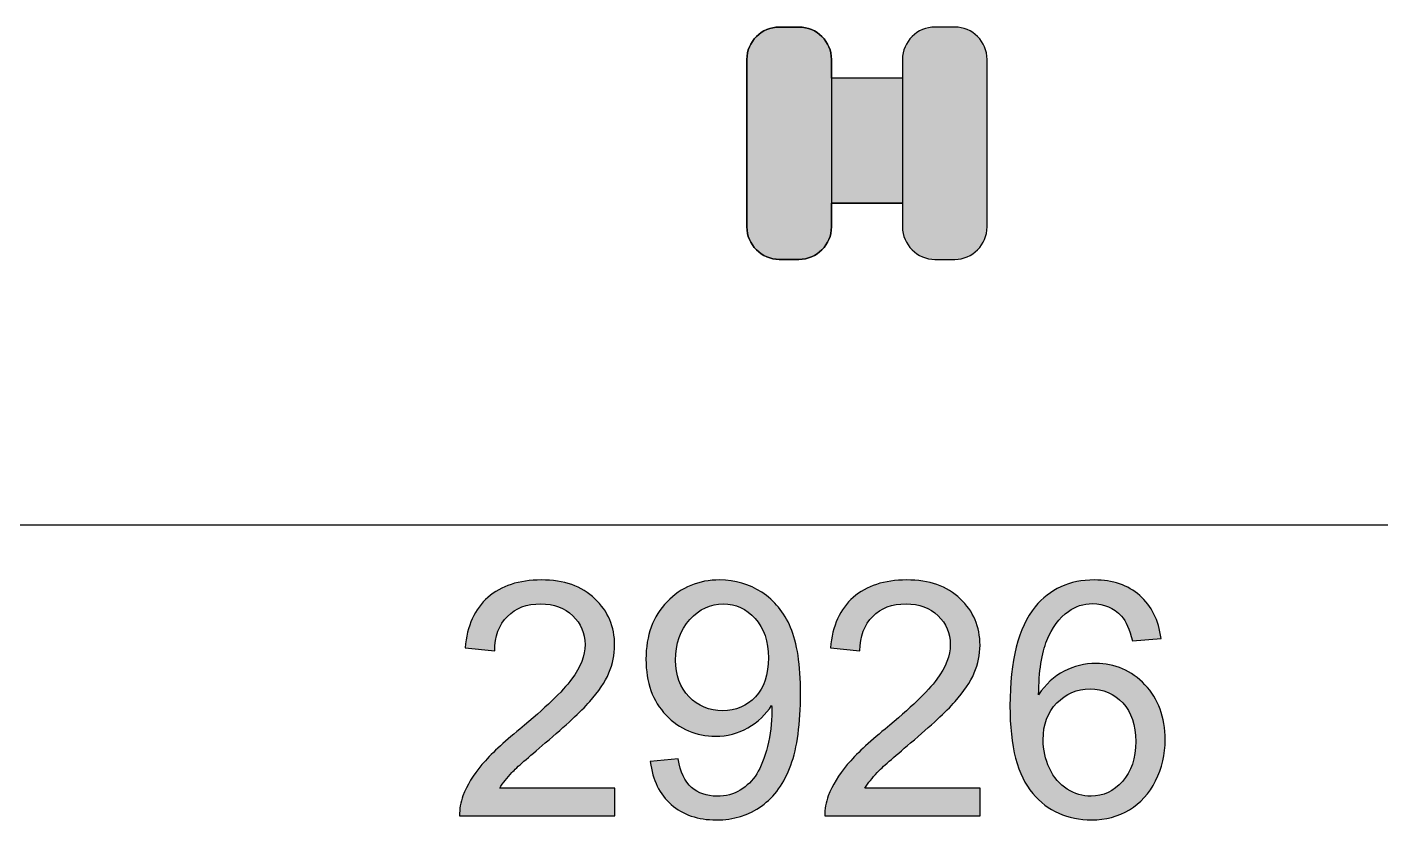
# Model space of a CAD drawing. Extents: x 65 to 355, y 40 to 244.
# Drawn here: x 254.15 to 270.15, y 182.49 to 191.86 of the extents above; entities that cross this region are included whole.
import ezdxf

# ---------------------------------------------------------------- set-up
doc = ezdxf.new("R2010")
doc.units = 0
doc.header["$MEASUREMENT"] = 0
doc.layers.add('4-VIEW', color=7, linetype='CONTINUOUS')
doc.layers.add('SOLIDS', color=7, linetype='CONTINUOUS')

# ---------------------------------------------------------------- blocks, each defined once
blk = doc.blocks.new('BLOCK_2')
at = {"layer": '4-VIEW', "color": 7}
for points in [[(264.492, 191.253), (263.653, 191.253)], [(264.492, 189.775), (263.653, 189.775)]]:
    blk.add_lwpolyline(points, dxfattribs=at)
for points in [[(263.269, 191.858), (263.269, 191.858), (263.037, 191.858), (263.037, 191.858), (262.826, 191.858), (262.653, 191.685), (262.653, 191.474), (262.653, 191.474), (262.653, 189.496), (262.653, 189.496), (262.653, 189.285), (262.826, 189.112), (263.037, 189.112), (263.037, 189.112), (263.269, 189.112), (263.269, 189.112), (263.481, 189.112), (263.653, 189.285), (263.653, 189.496), (263.653, 189.496), (263.653, 191.474), (263.653, 191.474), (263.653, 191.685), (263.481, 191.858), (263.269, 191.858), (263.269, 191.858), (263.269, 191.858), (263.269, 191.858)], [(264.876, 191.858), (264.876, 191.858), (265.109, 191.858), (265.109, 191.858), (265.32, 191.858), (265.492, 191.685), (265.492, 191.474), (265.492, 191.474), (265.492, 189.496), (265.492, 189.496), (265.492, 189.285), (265.32, 189.112), (265.109, 189.112), (265.109, 189.112), (264.876, 189.112), (264.876, 189.112), (264.665, 189.112), (264.492, 189.285), (264.492, 189.496), (264.492, 189.496), (264.492, 191.474), (264.492, 191.474), (264.492, 191.685), (264.665, 191.858), (264.876, 191.858), (264.876, 191.858), (264.876, 191.858), (264.876, 191.858)]]:
    blk.add_open_spline(points, degree=3, knots=[0, 0, 0, 0, 1, 1, 1, 2, 2, 2, 3, 3, 3, 4, 4, 4, 5, 5, 5, 6, 6, 6, 7, 7, 7, 8, 8, 8, 9, 9, 9, 9], dxfattribs=at)
blk = doc.blocks.new('BLOCK_4')
at = {"layer": '4-VIEW'}
h = blk.add_hatch(color=7, dxfattribs=at)
h.dxf.hatch_style = 2
edge = h.paths.add_edge_path()
edge.add_spline(control_points=[(261.095, 182.861), (261.095, 182.861), (261.095, 182.533), (261.095, 182.533), (261.095, 182.533), (259.259, 182.533), (259.259, 182.533), (259.257, 182.615), (259.27, 182.694), (259.299, 182.77), (259.345, 182.895), (259.42, 183.018), (259.523, 183.139), (259.626, 183.26), (259.775, 183.401), (259.97, 183.56), (260.271, 183.807), (260.475, 184.004), (260.582, 184.148), (260.688, 184.293), (260.741, 184.43), (260.741, 184.558), (260.741, 184.694), (260.692, 184.808), (260.596, 184.9), (260.499, 184.993), (260.373, 185.04), (260.218, 185.04), (260.053, 185.04), (259.922, 184.99), (259.824, 184.892), (259.725, 184.793), (259.675, 184.657), (259.674, 184.483), (259.674, 184.483), (259.323, 184.519), (259.323, 184.519), (259.347, 184.78), (259.438, 184.979), (259.594, 185.116), (259.751, 185.253), (259.961, 185.322), (260.225, 185.322), (260.492, 185.322), (260.703, 185.248), (260.858, 185.1), (261.014, 184.953), (261.091, 184.769), (261.091, 184.551), (261.091, 184.44), (261.069, 184.33), (261.023, 184.223), (260.978, 184.116), (260.902, 184.003), (260.796, 183.884), (260.691, 183.765), (260.516, 183.602), (260.271, 183.395), (260.066, 183.223), (259.935, 183.107), (259.877, 183.046), (259.818, 182.984), (259.771, 182.923), (259.733, 182.861), (259.733, 182.861), (261.095, 182.861), (261.095, 182.861)], knot_values=[0, 0, 0, 0, 1, 1, 1, 2, 2, 2, 3, 3, 3, 4, 4, 4, 5, 5, 5, 6, 6, 6, 7, 7, 7, 8, 8, 8, 9, 9, 9, 10, 10, 10, 11, 11, 11, 12, 12, 12, 13, 13, 13, 14, 14, 14, 15, 15, 15, 16, 16, 16, 17, 17, 17, 18, 18, 18, 19, 19, 19, 20, 20, 20, 21, 21, 21, 22, 22, 22, 22], degree=3, periodic=1)
h = blk.add_hatch(color=7, dxfattribs=at)
h.dxf.hatch_style = 2
edge = h.paths.add_edge_path()
edge.add_spline(control_points=[(261.512, 183.175), (261.512, 183.175), (261.84, 183.206), (261.84, 183.206), (261.867, 183.051), (261.92, 182.94), (261.999, 182.87), (262.077, 182.801), (262.177, 182.766), (262.3, 182.766), (262.405, 182.766), (262.497, 182.79), (262.576, 182.838), (262.654, 182.886), (262.719, 182.95), (262.77, 183.03), (262.82, 183.11), (262.863, 183.219), (262.897, 183.355), (262.931, 183.492), (262.948, 183.631), (262.948, 183.772), (262.948, 183.787), (262.947, 183.81), (262.946, 183.84), (262.878, 183.732), (262.785, 183.644), (262.666, 183.576), (262.548, 183.508), (262.421, 183.475), (262.283, 183.475), (262.053, 183.475), (261.858, 183.558), (261.699, 183.725), (261.54, 183.891), (261.461, 184.111), (261.461, 184.384), (261.461, 184.666), (261.544, 184.893), (261.71, 185.064), (261.876, 185.236), (262.084, 185.322), (262.334, 185.322), (262.515, 185.322), (262.68, 185.273), (262.829, 185.176), (262.979, 185.079), (263.093, 184.94), (263.17, 184.76), (263.248, 184.58), (263.287, 184.32), (263.287, 183.979), (263.287, 183.624), (263.249, 183.341), (263.172, 183.131), (263.094, 182.92), (262.98, 182.76), (262.828, 182.65), (262.675, 182.54), (262.497, 182.486), (262.292, 182.486), (262.075, 182.486), (261.898, 182.546), (261.76, 182.667), (261.622, 182.787), (261.54, 182.957), (261.512, 183.175)], knot_values=[0, 0, 0, 0, 1, 1, 1, 2, 2, 2, 3, 3, 3, 4, 4, 4, 5, 5, 5, 6, 6, 6, 7, 7, 7, 8, 8, 8, 9, 9, 9, 10, 10, 10, 11, 11, 11, 12, 12, 12, 13, 13, 13, 14, 14, 14, 15, 15, 15, 16, 16, 16, 17, 17, 17, 18, 18, 18, 19, 19, 19, 20, 20, 20, 21, 21, 21, 22, 22, 22, 22], degree=3, periodic=1)
edge = h.paths.add_edge_path()
edge.add_spline(control_points=[(262.908, 184.401), (262.908, 184.597), (262.856, 184.752), (262.752, 184.867), (262.648, 184.982), (262.522, 185.04), (262.376, 185.04), (262.224, 185.04), (262.092, 184.978), (261.98, 184.854), (261.867, 184.73), (261.811, 184.57), (261.811, 184.373), (261.811, 184.196), (261.864, 184.052), (261.971, 183.942), (262.078, 183.831), (262.21, 183.776), (262.366, 183.776), (262.524, 183.776), (262.654, 183.831), (262.756, 183.942), (262.857, 184.052), (262.908, 184.205), (262.908, 184.401)], knot_values=[0, 0, 0, 0, 1, 1, 1, 2, 2, 2, 3, 3, 3, 4, 4, 4, 5, 5, 5, 6, 6, 6, 7, 7, 7, 8, 8, 8, 8], degree=3, periodic=1)
h = blk.add_hatch(color=7, dxfattribs=at)
h.dxf.hatch_style = 2
edge = h.paths.add_edge_path()
edge.add_spline(control_points=[(265.411, 182.861), (265.411, 182.861), (265.411, 182.533), (265.411, 182.533), (265.411, 182.533), (263.575, 182.533), (263.575, 182.533), (263.573, 182.615), (263.586, 182.694), (263.615, 182.77), (263.662, 182.895), (263.737, 183.018), (263.84, 183.139), (263.943, 183.26), (264.091, 183.401), (264.286, 183.56), (264.588, 183.807), (264.792, 184.004), (264.898, 184.148), (265.004, 184.293), (265.057, 184.43), (265.057, 184.558), (265.057, 184.694), (265.009, 184.808), (264.912, 184.9), (264.816, 184.993), (264.689, 185.04), (264.534, 185.04), (264.37, 185.04), (264.238, 184.99), (264.14, 184.892), (264.041, 184.793), (263.991, 184.657), (263.99, 184.483), (263.99, 184.483), (263.64, 184.519), (263.64, 184.519), (263.664, 184.78), (263.754, 184.979), (263.911, 185.116), (264.067, 185.253), (264.278, 185.322), (264.542, 185.322), (264.808, 185.322), (265.019, 185.248), (265.175, 185.1), (265.33, 184.953), (265.408, 184.769), (265.408, 184.551), (265.408, 184.44), (265.385, 184.33), (265.34, 184.223), (265.294, 184.116), (265.218, 184.003), (265.113, 183.884), (265.007, 183.765), (264.832, 183.602), (264.587, 183.395), (264.382, 183.223), (264.251, 183.107), (264.193, 183.046), (264.135, 182.984), (264.087, 182.923), (264.049, 182.861), (264.049, 182.861), (265.411, 182.861), (265.411, 182.861)], knot_values=[0, 0, 0, 0, 1, 1, 1, 2, 2, 2, 3, 3, 3, 4, 4, 4, 5, 5, 5, 6, 6, 6, 7, 7, 7, 8, 8, 8, 9, 9, 9, 10, 10, 10, 11, 11, 11, 12, 12, 12, 13, 13, 13, 14, 14, 14, 15, 15, 15, 16, 16, 16, 17, 17, 17, 18, 18, 18, 19, 19, 19, 20, 20, 20, 21, 21, 21, 22, 22, 22, 22], degree=3, periodic=1)
h = blk.add_hatch(color=7, dxfattribs=at)
h.dxf.hatch_style = 2
edge = h.paths.add_edge_path()
edge.add_spline(control_points=[(267.547, 184.63), (267.547, 184.63), (267.208, 184.604), (267.208, 184.604), (267.177, 184.738), (267.134, 184.835), (267.079, 184.896), (266.987, 184.993), (266.873, 185.042), (266.738, 185.042), (266.629, 185.042), (266.534, 185.011), (266.452, 184.951), (266.344, 184.872), (266.26, 184.758), (266.198, 184.608), (266.136, 184.457), (266.104, 184.243), (266.101, 183.965), (266.183, 184.09), (266.284, 184.183), (266.402, 184.244), (266.521, 184.305), (266.646, 184.335), (266.776, 184.335), (267.003, 184.335), (267.197, 184.251), (267.357, 184.084), (267.516, 183.916), (267.596, 183.7), (267.596, 183.435), (267.596, 183.26), (267.559, 183.099), (267.483, 182.949), (267.408, 182.799), (267.305, 182.684), (267.174, 182.605), (267.042, 182.525), (266.893, 182.486), (266.727, 182.486), (266.442, 182.486), (266.21, 182.59), (266.031, 182.799), (265.852, 183.008), (265.762, 183.353), (265.762, 183.833), (265.762, 184.37), (265.861, 184.76), (266.06, 185.004), (266.233, 185.216), (266.466, 185.322), (266.759, 185.322), (266.977, 185.322), (267.156, 185.261), (267.296, 185.138), (267.436, 185.016), (267.519, 184.846), (267.547, 184.63)], knot_values=[0, 0, 0, 0, 1, 1, 1, 2, 2, 2, 3, 3, 3, 4, 4, 4, 5, 5, 5, 6, 6, 6, 7, 7, 7, 8, 8, 8, 9, 9, 9, 10, 10, 10, 11, 11, 11, 12, 12, 12, 13, 13, 13, 14, 14, 14, 15, 15, 15, 16, 16, 16, 17, 17, 17, 18, 18, 18, 19, 19, 19, 19], degree=3, periodic=1)
edge = h.paths.add_edge_path()
edge.add_spline(control_points=[(266.154, 183.433), (266.154, 183.315), (266.179, 183.203), (266.229, 183.096), (266.279, 182.988), (266.349, 182.906), (266.439, 182.85), (266.528, 182.794), (266.622, 182.766), (266.721, 182.766), (266.865, 182.766), (266.989, 182.824), (267.092, 182.94), (267.196, 183.057), (267.248, 183.214), (267.248, 183.414), (267.248, 183.606), (267.196, 183.757), (267.094, 183.868), (266.992, 183.978), (266.863, 184.034), (266.708, 184.034), (266.554, 184.034), (266.423, 183.978), (266.316, 183.868), (266.208, 183.757), (266.154, 183.612), (266.154, 183.433)], knot_values=[0, 0, 0, 0, 1, 1, 1, 2, 2, 2, 3, 3, 3, 4, 4, 4, 5, 5, 5, 6, 6, 6, 7, 7, 7, 8, 8, 8, 9, 9, 9, 9], degree=3, periodic=1)
for points, knots in [([(261.095, 182.861), (261.095, 182.861), (261.095, 182.533), (261.095, 182.533), (261.095, 182.533), (259.259, 182.533), (259.259, 182.533), (259.257, 182.615), (259.27, 182.694), (259.299, 182.77), (259.345, 182.895), (259.42, 183.018), (259.523, 183.139), (259.626, 183.26), (259.775, 183.401), (259.97, 183.56), (260.271, 183.807), (260.475, 184.004), (260.582, 184.148), (260.688, 184.293), (260.741, 184.43), (260.741, 184.558), (260.741, 184.694), (260.692, 184.808), (260.596, 184.9), (260.499, 184.993), (260.373, 185.04), (260.218, 185.04), (260.053, 185.04), (259.922, 184.99), (259.824, 184.892), (259.725, 184.793), (259.675, 184.657), (259.674, 184.483), (259.674, 184.483), (259.323, 184.519), (259.323, 184.519), (259.347, 184.78), (259.438, 184.979), (259.594, 185.116), (259.751, 185.253), (259.961, 185.322), (260.225, 185.322), (260.492, 185.322), (260.703, 185.248), (260.858, 185.1), (261.014, 184.953), (261.091, 184.769), (261.091, 184.551), (261.091, 184.44), (261.069, 184.33), (261.023, 184.223), (260.978, 184.116), (260.902, 184.003), (260.796, 183.884), (260.691, 183.765), (260.516, 183.602), (260.271, 183.395), (260.066, 183.223), (259.935, 183.107), (259.877, 183.046), (259.818, 182.984), (259.771, 182.923), (259.733, 182.861), (259.733, 182.861), (261.095, 182.861), (261.095, 182.861)], [0, 0, 0, 0, 1, 1, 1, 2, 2, 2, 3, 3, 3, 4, 4, 4, 5, 5, 5, 6, 6, 6, 7, 7, 7, 8, 8, 8, 9, 9, 9, 10, 10, 10, 11, 11, 11, 12, 12, 12, 13, 13, 13, 14, 14, 14, 15, 15, 15, 16, 16, 16, 17, 17, 17, 18, 18, 18, 19, 19, 19, 20, 20, 20, 21, 21, 21, 22, 22, 22, 22]), ([(261.512, 183.175), (261.512, 183.175), (261.84, 183.206), (261.84, 183.206), (261.867, 183.051), (261.92, 182.94), (261.999, 182.87), (262.077, 182.801), (262.177, 182.766), (262.3, 182.766), (262.405, 182.766), (262.497, 182.79), (262.576, 182.838), (262.654, 182.886), (262.719, 182.95), (262.77, 183.03), (262.82, 183.11), (262.863, 183.219), (262.897, 183.355), (262.931, 183.492), (262.948, 183.631), (262.948, 183.772), (262.948, 183.787), (262.947, 183.81), (262.946, 183.84), (262.878, 183.732), (262.785, 183.644), (262.666, 183.576), (262.548, 183.508), (262.421, 183.475), (262.283, 183.475), (262.053, 183.475), (261.858, 183.558), (261.699, 183.725), (261.54, 183.891), (261.461, 184.111), (261.461, 184.384), (261.461, 184.666), (261.544, 184.893), (261.71, 185.064), (261.876, 185.236), (262.084, 185.322), (262.334, 185.322), (262.515, 185.322), (262.68, 185.273), (262.829, 185.176), (262.979, 185.079), (263.093, 184.94), (263.17, 184.76), (263.248, 184.58), (263.287, 184.32), (263.287, 183.979), (263.287, 183.624), (263.249, 183.341), (263.172, 183.131), (263.094, 182.92), (262.98, 182.76), (262.828, 182.65), (262.675, 182.54), (262.497, 182.486), (262.292, 182.486), (262.075, 182.486), (261.898, 182.546), (261.76, 182.667), (261.622, 182.787), (261.54, 182.957), (261.512, 183.175)], [0, 0, 0, 0, 1, 1, 1, 2, 2, 2, 3, 3, 3, 4, 4, 4, 5, 5, 5, 6, 6, 6, 7, 7, 7, 8, 8, 8, 9, 9, 9, 10, 10, 10, 11, 11, 11, 12, 12, 12, 13, 13, 13, 14, 14, 14, 15, 15, 15, 16, 16, 16, 17, 17, 17, 18, 18, 18, 19, 19, 19, 20, 20, 20, 21, 21, 21, 22, 22, 22, 22]), ([(265.411, 182.861), (265.411, 182.861), (265.411, 182.533), (265.411, 182.533), (265.411, 182.533), (263.575, 182.533), (263.575, 182.533), (263.573, 182.615), (263.586, 182.694), (263.615, 182.77), (263.662, 182.895), (263.737, 183.018), (263.84, 183.139), (263.943, 183.26), (264.091, 183.401), (264.286, 183.56), (264.588, 183.807), (264.792, 184.004), (264.898, 184.148), (265.004, 184.293), (265.057, 184.43), (265.057, 184.558), (265.057, 184.694), (265.009, 184.808), (264.912, 184.9), (264.816, 184.993), (264.689, 185.04), (264.534, 185.04), (264.37, 185.04), (264.238, 184.99), (264.14, 184.892), (264.041, 184.793), (263.991, 184.657), (263.99, 184.483), (263.99, 184.483), (263.64, 184.519), (263.64, 184.519), (263.664, 184.78), (263.754, 184.979), (263.911, 185.116), (264.067, 185.253), (264.278, 185.322), (264.542, 185.322), (264.808, 185.322), (265.019, 185.248), (265.175, 185.1), (265.33, 184.953), (265.408, 184.769), (265.408, 184.551), (265.408, 184.44), (265.385, 184.33), (265.34, 184.223), (265.294, 184.116), (265.218, 184.003), (265.113, 183.884), (265.007, 183.765), (264.832, 183.602), (264.587, 183.395), (264.382, 183.223), (264.251, 183.107), (264.193, 183.046), (264.135, 182.984), (264.087, 182.923), (264.049, 182.861), (264.049, 182.861), (265.411, 182.861), (265.411, 182.861)], [0, 0, 0, 0, 1, 1, 1, 2, 2, 2, 3, 3, 3, 4, 4, 4, 5, 5, 5, 6, 6, 6, 7, 7, 7, 8, 8, 8, 9, 9, 9, 10, 10, 10, 11, 11, 11, 12, 12, 12, 13, 13, 13, 14, 14, 14, 15, 15, 15, 16, 16, 16, 17, 17, 17, 18, 18, 18, 19, 19, 19, 20, 20, 20, 21, 21, 21, 22, 22, 22, 22]), ([(267.547, 184.63), (267.547, 184.63), (267.208, 184.604), (267.208, 184.604), (267.177, 184.738), (267.134, 184.835), (267.079, 184.896), (266.987, 184.993), (266.873, 185.042), (266.738, 185.042), (266.629, 185.042), (266.534, 185.011), (266.452, 184.951), (266.344, 184.872), (266.26, 184.758), (266.198, 184.608), (266.136, 184.457), (266.104, 184.243), (266.101, 183.965), (266.183, 184.09), (266.284, 184.183), (266.402, 184.244), (266.521, 184.305), (266.646, 184.335), (266.776, 184.335), (267.003, 184.335), (267.197, 184.251), (267.357, 184.084), (267.516, 183.916), (267.596, 183.7), (267.596, 183.435), (267.596, 183.26), (267.559, 183.099), (267.483, 182.949), (267.408, 182.799), (267.305, 182.684), (267.174, 182.605), (267.042, 182.525), (266.893, 182.486), (266.727, 182.486), (266.442, 182.486), (266.21, 182.59), (266.031, 182.799), (265.852, 183.008), (265.762, 183.353), (265.762, 183.833), (265.762, 184.37), (265.861, 184.76), (266.06, 185.004), (266.233, 185.216), (266.466, 185.322), (266.759, 185.322), (266.977, 185.322), (267.156, 185.261), (267.296, 185.138), (267.436, 185.016), (267.519, 184.846), (267.547, 184.63)], [0, 0, 0, 0, 1, 1, 1, 2, 2, 2, 3, 3, 3, 4, 4, 4, 5, 5, 5, 6, 6, 6, 7, 7, 7, 8, 8, 8, 9, 9, 9, 10, 10, 10, 11, 11, 11, 12, 12, 12, 13, 13, 13, 14, 14, 14, 15, 15, 15, 16, 16, 16, 17, 17, 17, 18, 18, 18, 19, 19, 19, 19]), ([(262.908, 184.401), (262.908, 184.597), (262.856, 184.752), (262.752, 184.867), (262.648, 184.982), (262.522, 185.04), (262.376, 185.04), (262.224, 185.04), (262.092, 184.978), (261.98, 184.854), (261.867, 184.73), (261.811, 184.57), (261.811, 184.373), (261.811, 184.196), (261.864, 184.052), (261.971, 183.942), (262.078, 183.831), (262.21, 183.776), (262.366, 183.776), (262.524, 183.776), (262.654, 183.831), (262.756, 183.942), (262.857, 184.052), (262.908, 184.205), (262.908, 184.401)], [0, 0, 0, 0, 1, 1, 1, 2, 2, 2, 3, 3, 3, 4, 4, 4, 5, 5, 5, 6, 6, 6, 7, 7, 7, 8, 8, 8, 8]), ([(266.154, 183.433), (266.154, 183.315), (266.179, 183.203), (266.229, 183.096), (266.279, 182.988), (266.349, 182.906), (266.439, 182.85), (266.528, 182.794), (266.622, 182.766), (266.721, 182.766), (266.865, 182.766), (266.989, 182.824), (267.092, 182.94), (267.196, 183.057), (267.248, 183.214), (267.248, 183.414), (267.248, 183.606), (267.196, 183.757), (267.094, 183.868), (266.992, 183.978), (266.863, 184.034), (266.708, 184.034), (266.554, 184.034), (266.423, 183.978), (266.316, 183.868), (266.208, 183.757), (266.154, 183.612), (266.154, 183.433)], [0, 0, 0, 0, 1, 1, 1, 2, 2, 2, 3, 3, 3, 4, 4, 4, 5, 5, 5, 6, 6, 6, 7, 7, 7, 8, 8, 8, 9, 9, 9, 9])]:
    blk.add_open_spline(points, degree=3, knots=knots, dxfattribs=at)

msp = doc.modelspace()

# ---------------------------------------------------------------- hatches: boundary and pattern name
at = {"layer": 'SOLIDS'}
h = msp.add_hatch(color=7, dxfattribs=at)
edge = h.paths.add_edge_path()
edge.add_spline(control_points=[(264.876, 191.858), (264.876, 191.858), (265.109, 191.858), (265.109, 191.858), (265.32, 191.858), (265.492, 191.685), (265.492, 191.474), (265.492, 191.474), (265.492, 189.496), (265.492, 189.496), (265.492, 189.285), (265.32, 189.112), (265.109, 189.112), (265.109, 189.112), (264.876, 189.112), (264.876, 189.112), (264.665, 189.112), (264.492, 189.285), (264.492, 189.496), (264.492, 189.496), (264.492, 189.775), (264.492, 189.775), (264.492, 189.775), (263.653, 189.775), (263.653, 189.775), (263.653, 189.775), (263.653, 189.496), (263.653, 189.496), (263.653, 189.285), (263.481, 189.112), (263.269, 189.112), (263.269, 189.112), (263.036, 189.112), (263.036, 189.112), (262.826, 189.112), (262.653, 189.285), (262.653, 189.496), (262.653, 189.496), (262.653, 191.474), (262.653, 191.474), (262.653, 191.685), (262.826, 191.858), (263.036, 191.858), (263.036, 191.858), (263.269, 191.858), (263.269, 191.858), (263.481, 191.858), (263.653, 191.685), (263.653, 191.474), (263.653, 191.474), (263.653, 191.253), (263.653, 191.253), (263.653, 191.253), (264.492, 191.253), (264.492, 191.253), (264.492, 191.253), (264.492, 191.474), (264.492, 191.474), (264.492, 191.685), (264.665, 191.858), (264.876, 191.858)], knot_values=[0, 0, 0, 0, 1, 1, 1, 2, 2, 2, 3, 3, 3, 4, 4, 4, 5, 5, 5, 6, 6, 6, 7, 7, 7, 8, 8, 8, 9, 9, 9, 10, 10, 10, 11, 11, 11, 12, 12, 12, 13, 13, 13, 14, 14, 14, 15, 15, 15, 16, 16, 16, 17, 17, 17, 18, 18, 18, 19, 19, 19, 20, 20, 20, 20], degree=3, periodic=1)

# ---------------------------------------------------------------- linework, layer by layer
at = {"layer": '4-VIEW', "color": 7}
msp.add_lwpolyline([(205.434, 185.975), (323.231, 185.975)], dxfattribs=at)
at = {"layer": 'SOLIDS'}
msp.add_open_spline([(264.876, 191.858), (264.876, 191.858), (265.109, 191.858), (265.109, 191.858), (265.32, 191.858), (265.492, 191.685), (265.492, 191.474), (265.492, 191.474), (265.492, 189.496), (265.492, 189.496), (265.492, 189.285), (265.32, 189.112), (265.109, 189.112), (265.109, 189.112), (264.876, 189.112), (264.876, 189.112), (264.665, 189.112), (264.492, 189.285), (264.492, 189.496), (264.492, 189.496), (264.492, 189.775), (264.492, 189.775), (264.492, 189.775), (263.653, 189.775), (263.653, 189.775), (263.653, 189.775), (263.653, 189.496), (263.653, 189.496), (263.653, 189.285), (263.481, 189.112), (263.269, 189.112), (263.269, 189.112), (263.036, 189.112), (263.036, 189.112), (262.826, 189.112), (262.653, 189.285), (262.653, 189.496), (262.653, 189.496), (262.653, 191.474), (262.653, 191.474), (262.653, 191.685), (262.826, 191.858), (263.036, 191.858), (263.036, 191.858), (263.269, 191.858), (263.269, 191.858), (263.481, 191.858), (263.653, 191.685), (263.653, 191.474), (263.653, 191.474), (263.653, 191.253), (263.653, 191.253), (263.653, 191.253), (264.492, 191.253), (264.492, 191.253), (264.492, 191.253), (264.492, 191.474), (264.492, 191.474), (264.492, 191.685), (264.665, 191.858), (264.876, 191.858)], degree=3, knots=[0, 0, 0, 0, 1, 1, 1, 2, 2, 2, 3, 3, 3, 4, 4, 4, 5, 5, 5, 6, 6, 6, 7, 7, 7, 8, 8, 8, 9, 9, 9, 10, 10, 10, 11, 11, 11, 12, 12, 12, 13, 13, 13, 14, 14, 14, 15, 15, 15, 16, 16, 16, 17, 17, 17, 18, 18, 18, 19, 19, 19, 20, 20, 20, 20], dxfattribs=at)

# ---------------------------------------------------------------- block references
at = {"layer": '4-VIEW'}
for name in ['BLOCK_2', 'BLOCK_4']:
    msp.add_blockref(name, (0, 0), dxfattribs=at)

doc.saveas('drawing.dxf')
